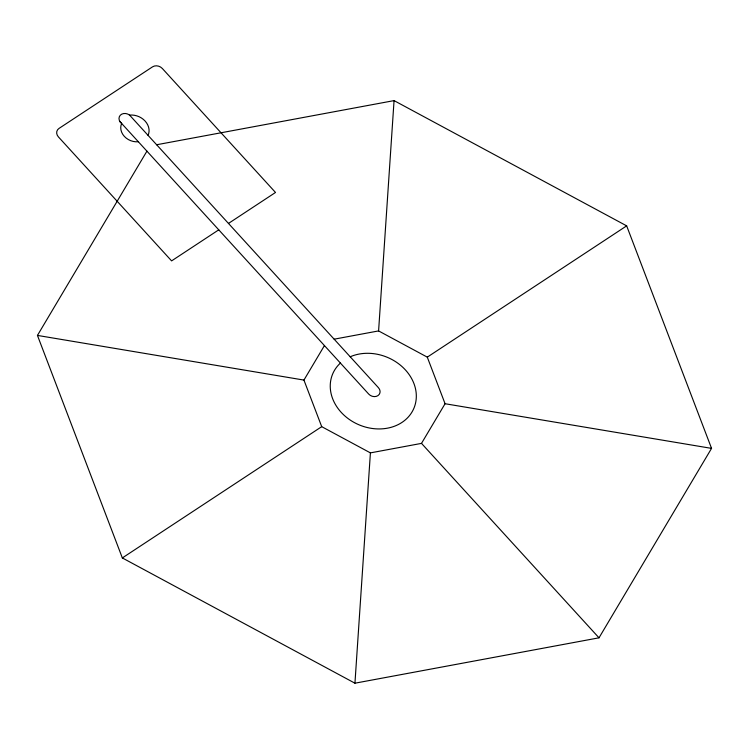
<?xml version="1.0" encoding="UTF-8"?>
<svg xmlns="http://www.w3.org/2000/svg" width="749" height="749" viewBox="0 0 749 749"><rect width="100%" height="100%" fill="white"/><g stroke="black" fill="none" stroke-linecap="round" stroke-linejoin="round"><path stroke-width="1.12" d="M156.644 144.754L394.058 100.609L626.66 225.861L711.55 448.379L599.003 637.82L354.942 683.2L370.409 452.883L321.714 426.658L303.935 380.08L324.439 345.579M370.409 452.883L421.5 443.38L445.065 403.73L427.286 357.142L378.591 330.918L394.058 100.609M354.942 683.2L122.34 557.939L37.45 335.421L146.935 151.148M218.764 229.831L171.596 260.886L58.413 136.908A7.106 5.898 22.9 0 1 58.984 128.444L152.534 66.848A7.106 5.898 22.9 0 1 162.327 68.487L275.51 192.465L228.473 223.436M122.34 557.939L321.714 426.658M427.286 357.142L626.66 225.861M334.148 339.185L378.591 330.918M37.45 335.421L303.935 380.08M445.065 403.73L711.55 448.379M138.35 141.739A14.474 12.012 22.9 0 1 124.315 136.355A14.474 12.012 22.9 0 1 121.666 123.473A6.797 5.646 22.9 0 1 120.299 115.224A6.797 5.646 22.9 0 1 129.577 115.112L378.451 387.71A6.657 5.524 22.9 0 1 377.917 395.641A6.657 5.524 22.9 0 1 368.742 394.105L119.934 121.591M421.5 443.38L599.003 637.82M129.577 115.112A16.029 13.304 22.9 0 1 145.128 121.076A16.029 13.304 22.9 0 1 148.059 135.344M350.204 356.777A44.088 36.598 22.9 0 1 415.882 390.744A44.088 36.598 22.9 0 1 361.43 425.769A44.088 36.598 22.9 0 1 340.411 363.068"/></g></svg>
